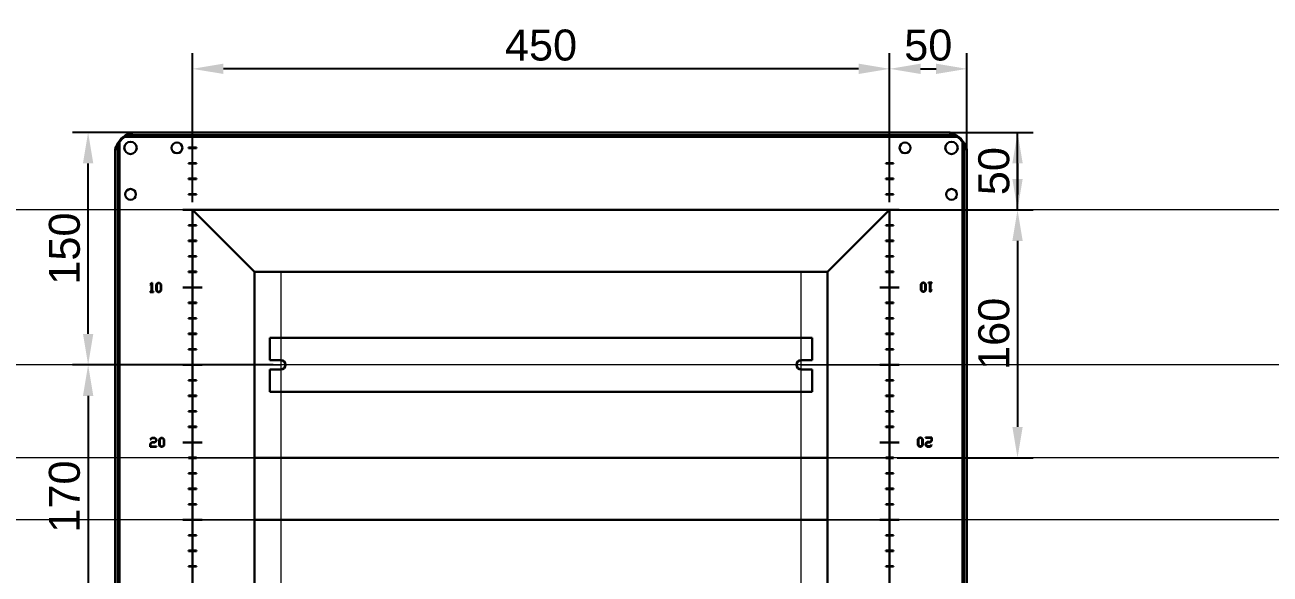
# Model space of a CAD drawing. Header units: millimetres. Extents: x 0 to 53000, y -591 to 24400.
# Drawn here: x 10564 to 11368, y 2887 to 3241 of the extents above; entities that cross this region are included whole.
import ezdxf

# ---------------------------------------------------------------- set-up
doc = ezdxf.new("R2010")
doc.units = ezdxf.units.MM
doc.layers.add('КК перф 40х60', color=6, linetype='Continuous', lineweight=30)
doc.layers.add('Основная', color=7, linetype='Continuous', lineweight=30)
doc.layers.add('Привязки', color=2, linetype='Continuous', lineweight=0, plot=False, transparency=0.8)
doc.layers.add('размеры', color=3, linetype='Continuous')
doc.styles.get("Standard").update_dxf_attribs({"font": 'arial.ttf'})
doc.dimstyles.new('ISO2', dxfattribs={"dimtxt": 20, "dimasz": 20, "dimexe": 10, "dimexo": 5, "dimgap": 5, "dimtad": 1, "dimdec": 4, "dimdsep": 46, "dimlunit": 6, "dimtxsty": 'Standard', "dimcen": 20, "dimadec": 0, "dimazin": 0, "dimtfac": 1, "dimtdec": 4, "dimtmove": 0, "dimatfit": 3, "dimfxl": 1, "dimtolj": 1, "dimtzin": 0, "dimarcsym": 0})

# ---------------------------------------------------------------- blocks, each defined once
blk = doc.blocks.new('*D383')
at = {"layer": 'Defpoints', "color": 0, "transparency": 16777216}
for p in [(11122.55, 3171.85), (11205.18, 3171.85), (11122.55, 3121.85)]:
    blk.add_point(p, dxfattribs=at)
at = {"layer": 'размеры', "color": 0, "lineweight": -2, "transparency": 16777216}
for p, q in [((11127.55, 3171.85), (11215.18, 3171.85)), ((11205.18, 3121.85), (11205.18, 3171.85)), ((11205.18, 3141.85), (11205.18, 3161.85)), ((11205.18, 3151.85), (11205.18, 3131.85)), ((11127.55, 3121.85), (11215.18, 3121.85))]:
    blk.add_line(p, q, dxfattribs=at)
at = {"layer": 'размеры', "color": 0, "transparency": 16777216}
for points in [[(11201.85, 3151.85), (11208.52, 3151.85), (11205.18, 3171.85)], [(11201.85, 3141.85), (11208.52, 3141.85), (11205.18, 3121.85)]]:
    blk.add_solid(points, dxfattribs=at)
at = {"layer": 'размеры', "color": 0, "transparency": 16777216, "insert": (11189.97, 3146.85), "char_height": 20, "attachment_point": 5, "rotation": 90}
blk.add_mtext('\\A1;50', dxfattribs=at)
blk = doc.blocks.new('*D384')
at = {"layer": 'Defpoints', "color": 0, "transparency": 16777216}
for p in [(10672.55, 3212.85), (10672.55, 3121.85), (11122.55, 3121.85)]:
    blk.add_point(p, dxfattribs=at)
at = {"layer": 'размеры', "color": 0, "lineweight": -2, "transparency": 16777216}
for p, q in [((10672.55, 3126.85), (10672.55, 3222.85)), ((11122.55, 3126.85), (11122.55, 3222.85)), ((11102.55, 3212.85), (10692.55, 3212.85))]:
    blk.add_line(p, q, dxfattribs=at)
at = {"layer": 'размеры', "color": 0, "transparency": 16777216}
for points in [[(10692.55, 3216.18), (10692.55, 3209.52), (10672.55, 3212.85)], [(11102.55, 3216.18), (11102.55, 3209.52), (11122.55, 3212.85)]]:
    blk.add_solid(points, dxfattribs=at)
at = {"layer": 'размеры', "color": 0, "transparency": 16777216, "insert": (10897.55, 3228.06), "char_height": 20, "attachment_point": 5, "rotation": 0}
blk.add_mtext('\\A1;450', dxfattribs=at)
blk = doc.blocks.new('*D385')
at = {"layer": 'Defpoints', "color": 0, "transparency": 16777216}
for p in [(11172.55, 3212.85), (11122.55, 3121.85), (11172.55, 3121.85)]:
    blk.add_point(p, dxfattribs=at)
at = {"layer": 'размеры', "color": 0, "lineweight": -2, "transparency": 16777216}
for p, q in [((11122.55, 3126.85), (11122.55, 3222.85)), ((11172.55, 3126.85), (11172.55, 3222.85)), ((11142.55, 3212.85), (11152.55, 3212.85))]:
    blk.add_line(p, q, dxfattribs=at)
at = {"layer": 'размеры', "color": 0, "transparency": 16777216}
for points in [[(11142.55, 3216.18), (11142.55, 3209.52), (11122.55, 3212.85)], [(11152.55, 3216.18), (11152.55, 3209.52), (11172.55, 3212.85)]]:
    blk.add_solid(points, dxfattribs=at)
at = {"layer": 'размеры', "color": 0, "transparency": 16777216, "insert": (11147.55, 3228.06), "char_height": 20, "attachment_point": 5}
blk.add_mtext('\\A1;50', dxfattribs=at)
blk = doc.blocks.new('*D386')
at = {"layer": 'Defpoints', "color": 0, "transparency": 16777216}
for p in [(10605.18, 3171.85), (10729.55, 3171.85), (10729.55, 3021.85)]:
    blk.add_point(p, dxfattribs=at)
at = {"layer": 'размеры', "color": 0, "lineweight": -2, "transparency": 16777216}
for p, q in [((10724.55, 3171.85), (10595.18, 3171.85)), ((10605.18, 3041.85), (10605.18, 3151.85)), ((10724.55, 3021.85), (10595.18, 3021.85))]:
    blk.add_line(p, q, dxfattribs=at)
at = {"layer": 'размеры', "color": 0, "transparency": 16777216}
for points in [[(10601.85, 3151.85), (10608.52, 3151.85), (10605.18, 3171.85)], [(10601.85, 3041.85), (10608.52, 3041.85), (10605.18, 3021.85)]]:
    blk.add_solid(points, dxfattribs=at)
at = {"layer": 'размеры', "color": 0, "transparency": 16777216, "insert": (10589.97, 3096.85), "char_height": 20, "attachment_point": 5, "rotation": 90}
blk.add_mtext('\\A1;150', dxfattribs=at)
blk = doc.blocks.new('*D387')
at = {"layer": 'Defpoints', "color": 0, "transparency": 16777216}
for p in [(10729.55, 3021.85), (10605.18, 2851.85), (10729.55, 2851.85)]:
    blk.add_point(p, dxfattribs=at)
at = {"layer": 'размеры', "color": 0, "lineweight": -2, "transparency": 16777216}
for p, q in [((10724.55, 3021.85), (10595.18, 3021.85)), ((10605.18, 3001.85), (10605.18, 2871.85)), ((10724.55, 2851.85), (10595.18, 2851.85))]:
    blk.add_line(p, q, dxfattribs=at)
at = {"layer": 'размеры', "color": 0, "transparency": 16777216}
for points in [[(10601.85, 3001.85), (10608.52, 3001.85), (10605.18, 3021.85)], [(10601.85, 2871.85), (10608.52, 2871.85), (10605.18, 2851.85)]]:
    blk.add_solid(points, dxfattribs=at)
at = {"layer": 'размеры', "color": 0, "transparency": 16777216, "insert": (10589.97, 2936.85), "char_height": 20, "attachment_point": 5, "rotation": 90}
blk.add_mtext('\\A1;170', dxfattribs=at)
blk = doc.blocks.new('*D389')
at = {"layer": 'Defpoints', "color": 0, "transparency": 16777216}
for p in [(11122.55, 3121.85), (11122.55, 2961.85), (11205.18, 2961.85)]:
    blk.add_point(p, dxfattribs=at)
at = {"layer": 'размеры', "color": 0, "lineweight": -2, "transparency": 16777216}
for p, q in [((11127.55, 3121.85), (11215.18, 3121.85)), ((11205.18, 3101.85), (11205.18, 2981.85)), ((11127.55, 2961.85), (11215.18, 2961.85))]:
    blk.add_line(p, q, dxfattribs=at)
at = {"layer": 'размеры', "color": 0, "transparency": 16777216}
for points in [[(11201.85, 3101.85), (11208.52, 3101.85), (11205.18, 3121.85)], [(11201.85, 2981.85), (11208.52, 2981.85), (11205.18, 2961.85)]]:
    blk.add_solid(points, dxfattribs=at)
at = {"layer": 'размеры', "color": 0, "transparency": 16777216, "insert": (11189.97, 3041.85), "char_height": 20, "attachment_point": 5, "rotation": 90}
blk.add_mtext('\\A1;160', dxfattribs=at)

msp = doc.modelspace()

# ---------------------------------------------------------------- linework, layer by layer
at = {"layer": 'КК перф 40х60'}
for p, q in [((10672.55357, 3121.84891), (11122.55358, 3121.84891)), ((10712.55358, 3081.84891), (10672.55357, 3121.84891)), ((10672.55358, 2471.8489), (10672.55358, 3121.84891)), ((11082.55358, 3081.84891), (11122.55358, 3121.84891)), ((11122.55358, 3121.84891), (11122.55358, 2471.8489)), ((11082.55358, 3081.84891), (10712.55358, 3081.84891)), ((10712.55358, 3081.84891), (10712.55358, 2511.8489)), ((10712.55358, 3081.84891), (10712.55358, 2891.84891)), ((11082.55358, 2511.84891), (11082.55358, 3081.84891)), ((10712.52058, 2961.8489), (11082.52059, 2961.8489)), ((10712.52058, 2921.8489), (11082.52059, 2921.8489))]:
    msp.add_line(p, q, dxfattribs=at)
at = {"layer": 'Основная', "linetype": 'Continuous'}
for p, q in [((10628.23223, 3169.04892), (11166.87493, 3169.04892)), ((10628.23223, 3169.04892), (11166.87493, 3169.04892)), ((11162.69062, 3169.94892), (10632.41653, 3169.94892)), ((11162.69062, 3169.94892), (10632.41653, 3169.94892)), ((11160.76724, 3171.8489), (10634.33991, 3171.8489)), ((11160.76724, 3171.8489), (10634.33991, 3171.8489)), ((11160.45357, 3171.8489), (10634.65358, 3171.8489)), ((11160.45357, 3171.8489), (10634.65358, 3171.8489)), ((10622.55357, 3160.06256), (10622.55357, 2433.63525)), ((10622.55357, 3160.06256), (10622.55357, 2433.63525)), ((10622.55357, 3159.74889), (10622.55357, 2433.94892)), ((10622.55357, 3159.74889), (10622.55357, 2433.94892)), ((10624.45359, 3161.98598), (10624.45359, 2431.71183)), ((10624.45359, 3161.98598), (10624.45359, 2431.71183)), ((10625.35359, 2427.52753), (10625.35359, 3166.17028)), ((10625.35359, 2427.52753), (10625.35359, 3166.17028)), ((10675.05358, 3161.99891), (10670.05357, 3161.99891)), ((10670.05357, 3161.99891), (10670.05357, 3161.69892)), ((10670.05357, 3161.69892), (10675.05358, 3161.69892)), ((10675.05358, 3161.69892), (10675.05358, 3161.99891)), ((11169.75357, 3166.17028), (11169.75357, 2427.52753)), ((11169.75357, 3166.17028), (11169.75357, 2427.52753)), ((11170.65357, 2431.71183), (11170.65357, 3161.98598)), ((11170.65357, 2431.71183), (11170.65357, 3161.98598)), ((11172.55358, 2433.63525), (11172.55358, 3160.06256)), ((11172.55358, 2433.63525), (11172.55358, 3160.06256)), ((11172.55358, 2433.94892), (11172.55358, 3159.74889)), ((11172.55358, 2433.94892), (11172.55358, 3159.74889)), ((10675.05358, 3151.99892), (10670.05357, 3151.99892)), ((10670.05357, 3151.99892), (10670.05357, 3151.6989)), ((10670.05357, 3151.6989), (10675.05358, 3151.6989)), ((10675.05358, 3151.6989), (10675.05358, 3151.99892)), ((11120.05357, 3151.99892), (11120.05357, 3151.6989)), ((11125.05358, 3151.99892), (11120.05357, 3151.99892)), ((11120.05357, 3151.6989), (11125.05358, 3151.6989)), ((11125.05358, 3151.6989), (11125.05358, 3151.99892)), ((10675.05358, 3141.9989), (10670.05357, 3141.9989)), ((10670.05357, 3141.9989), (10670.05357, 3141.69891)), ((10670.05357, 3141.69891), (10675.05358, 3141.69891)), ((10675.05358, 3141.69891), (10675.05358, 3141.9989)), ((11120.05357, 3141.9989), (11120.05357, 3141.69891)), ((11125.05358, 3141.9989), (11120.05357, 3141.9989)), ((11120.05357, 3141.69891), (11125.05358, 3141.69891)), ((11125.05358, 3141.69891), (11125.05358, 3141.9989)), ((10675.05358, 3131.99891), (10670.05357, 3131.99891)), ((10670.05357, 3131.99891), (10670.05357, 3131.69892)), ((10670.05357, 3131.69892), (10675.05358, 3131.69892)), ((10675.05358, 3131.69892), (10675.05358, 3131.99891)), ((11125.05358, 3131.99891), (11120.05357, 3131.99891)), ((11120.05357, 3131.99891), (11120.05357, 3131.69892)), ((11120.05357, 3131.69892), (11125.05358, 3131.69892)), ((11125.05358, 3131.69892), (11125.05358, 3131.99891)), ((10675.05358, 3111.9989), (10670.05357, 3111.9989)), ((10670.05357, 3111.9989), (10670.05357, 3111.69891)), ((10670.05357, 3111.69891), (10675.05358, 3111.69891)), ((10675.05358, 3111.69891), (10675.05358, 3111.9989)), ((11120.05357, 3111.9989), (11120.05357, 3111.69891)), ((11125.05358, 3111.9989), (11120.05357, 3111.9989)), ((11120.05357, 3111.69891), (11125.05358, 3111.69891)), ((11125.05358, 3111.69891), (11125.05358, 3111.9989)), ((10670.05357, 3101.99891), (10670.05357, 3101.69892)), ((10675.05358, 3101.99891), (10670.05357, 3101.99891)), ((10670.05357, 3101.69892), (10675.05358, 3101.69892)), ((10675.05358, 3101.69892), (10675.05358, 3101.99891)), ((11125.05358, 3101.99891), (11120.05357, 3101.99891)), ((11120.05357, 3101.99891), (11120.05357, 3101.69892)), ((11120.05357, 3101.69892), (11125.05358, 3101.69892)), ((11125.05358, 3101.69892), (11125.05358, 3101.99891)), ((10670.05357, 3091.99892), (10670.05357, 3091.6989)), ((10675.05358, 3091.99892), (10670.05357, 3091.99892)), ((10670.05357, 3091.6989), (10675.05358, 3091.6989)), ((10675.05358, 3091.6989), (10675.05358, 3091.99892)), ((11125.05358, 3091.99892), (11120.05357, 3091.99892)), ((11120.05357, 3091.99892), (11120.05357, 3091.6989)), ((11120.05357, 3091.6989), (11125.05358, 3091.6989)), ((11125.05358, 3091.6989), (11125.05358, 3091.99892)), ((10675.05358, 3081.9989), (10670.05357, 3081.9989)), ((10670.05357, 3081.9989), (10670.05357, 3081.69891)), ((10670.05357, 3081.69891), (10675.05358, 3081.69891)), ((10675.05358, 3081.69891), (10675.05358, 3081.9989)), ((11120.05357, 3081.9989), (11120.05357, 3081.69891)), ((11125.05358, 3081.9989), (11120.05357, 3081.9989)), ((11120.05357, 3081.69891), (11125.05358, 3081.69891)), ((11125.05358, 3081.69891), (11125.05358, 3081.9989)), ((10646.22922, 3074.76391), (10645.21025, 3073.73206)), ((10645.21025, 3073.73206), (10645.40563, 3073.56475)), ((10645.40563, 3073.56475), (10646.14852, 3074.40357)), ((10646.14852, 3074.40357), (10646.14852, 3069.12149)), ((10646.49714, 3074.76391), (10646.22922, 3074.76391)), ((10646.49714, 3069.12149), (10646.49714, 3074.76391)), ((10650.20102, 3074.76391), (10649.16333, 3073.73906)), ((10649.16333, 3073.73906), (10649.16333, 3069.86789)), ((10649.51546, 3073.65368), (10650.3613, 3074.50302)), ((10649.51546, 3069.90884), (10649.51546, 3073.65368)), ((10651.31126, 3074.76391), (10650.20102, 3074.76391)), ((10650.3613, 3074.50302), (10651.15099, 3074.50302)), ((10651.15099, 3074.50302), (10652.01905, 3073.63028)), ((10652.37236, 3073.71451), (10651.31126, 3074.76391)), ((10652.01905, 3073.63028), (10652.01905, 3069.93223)), ((10652.37236, 3069.89129), (10652.37236, 3073.71451)), ((11143.79473, 3074.90174), (11142.7348, 3073.85938)), ((11142.7348, 3073.85938), (11142.7348, 3070.03615)), ((11143.0881, 3073.81843), (11143.95501, 3074.68648)), ((11143.0881, 3070.12038), (11143.0881, 3073.81843)), ((11144.90847, 3074.90174), (11143.79473, 3074.90174)), ((11143.95501, 3074.68648), (11144.74702, 3074.68648)), ((11144.74702, 3074.68648), (11145.59169, 3073.84182)), ((11145.94382, 3073.88277), (11144.90847, 3074.90174)), ((11145.59169, 3073.84182), (11145.59169, 3070.09698)), ((11145.94382, 3070.0116), (11145.94382, 3073.88277)), ((11147.71856, 3074.90174), (11147.71856, 3074.62917)), ((11149.85011, 3074.90174), (11147.71856, 3074.90174)), ((11147.71856, 3074.62917), (11148.61001, 3074.62917)), ((11148.61001, 3074.62917), (11148.61001, 3068.98676)), ((11148.95864, 3074.62917), (11149.85011, 3074.62917)), ((11148.95864, 3069.3471), (11148.95864, 3074.62917)), ((11149.85011, 3074.62917), (11149.85011, 3074.90174)), ((10645.25704, 3069.12149), (10645.25704, 3068.84892)), ((10646.14852, 3069.12149), (10645.25704, 3069.12149)), ((10645.25704, 3068.84892), (10647.38859, 3068.84892)), ((10647.38859, 3069.12149), (10646.49714, 3069.12149)), ((10647.38859, 3068.84892), (10647.38859, 3069.12149)), ((10649.16333, 3069.86789), (10650.19868, 3068.84892)), ((10650.36014, 3069.06415), (10649.51546, 3069.90884)), ((10650.19868, 3068.84892), (10651.31243, 3068.84892)), ((10651.15215, 3069.06415), (10650.36014, 3069.06415)), ((10652.01905, 3069.93223), (10651.15215, 3069.06415)), ((10651.31243, 3068.84892), (10652.37236, 3069.89129)), ((11142.7348, 3070.03615), (11143.79589, 3068.98676)), ((11143.95617, 3069.24764), (11143.0881, 3070.12038)), ((11143.79589, 3068.98676), (11144.90613, 3068.98676)), ((11144.74586, 3069.24764), (11143.95617, 3069.24764)), ((11145.59169, 3070.09698), (11144.74586, 3069.24764)), ((11144.90613, 3068.98676), (11145.94382, 3070.0116)), ((11148.61001, 3068.98676), (11148.87793, 3068.98676)), ((11148.87793, 3068.98676), (11149.8969, 3070.0186)), ((11149.70152, 3070.18591), (11148.95864, 3069.3471)), ((11149.8969, 3070.0186), (11149.70152, 3070.18591)), ((10675.05358, 3061.99892), (10670.05357, 3061.99892)), ((10670.05357, 3061.99892), (10670.05357, 3061.6989)), ((10670.05357, 3061.6989), (10675.05358, 3061.6989)), ((10675.05358, 3061.6989), (10675.05358, 3061.99892)), ((11120.05357, 3061.99892), (11120.05357, 3061.6989)), ((11125.05358, 3061.99892), (11120.05357, 3061.99892)), ((11120.05357, 3061.6989), (11125.05358, 3061.6989)), ((11125.05358, 3061.6989), (11125.05358, 3061.99892)), ((10670.05357, 3051.99889), (10670.05357, 3051.6989)), ((10675.05358, 3051.99889), (10670.05357, 3051.99889)), ((10670.05357, 3051.6989), (10675.05358, 3051.6989)), ((10675.05358, 3051.6989), (10675.05358, 3051.99889)), ((11125.05358, 3051.99889), (11120.05357, 3051.99889)), ((11120.05357, 3051.99889), (11120.05357, 3051.6989)), ((11120.05357, 3051.6989), (11125.05358, 3051.6989)), ((11125.05358, 3051.6989), (11125.05358, 3051.99889)), ((10675.05358, 3041.9989), (10670.05357, 3041.9989)), ((10670.05357, 3041.9989), (10670.05357, 3041.6989)), ((10670.05357, 3041.6989), (10675.05358, 3041.6989)), ((10675.05358, 3041.6989), (10675.05358, 3041.9989)), ((11125.05358, 3041.9989), (11120.05357, 3041.9989)), ((11120.05357, 3041.9989), (11120.05357, 3041.6989)), ((11120.05357, 3041.6989), (11125.05358, 3041.6989)), ((11125.05358, 3041.6989), (11125.05358, 3041.9989)), ((10675.05358, 3031.9989), (10670.05357, 3031.9989)), ((10670.05357, 3031.9989), (10670.05357, 3031.69891)), ((10670.05357, 3031.69891), (10675.05358, 3031.69891)), ((10675.05358, 3031.69891), (10675.05358, 3031.9989)), ((11120.05357, 3031.9989), (11120.05357, 3031.69891)), ((11125.05358, 3031.9989), (11120.05357, 3031.9989)), ((11120.05357, 3031.69891), (11125.05358, 3031.69891)), ((11125.05358, 3031.69891), (11125.05358, 3031.9989)), ((10670.05357, 3011.9989), (10670.05357, 3011.6989)), ((10675.05358, 3011.9989), (10670.05357, 3011.9989)), ((10670.05357, 3011.6989), (10675.05358, 3011.6989)), ((10675.05358, 3011.6989), (10675.05358, 3011.9989)), ((11125.05358, 3011.9989), (11120.05357, 3011.9989)), ((11120.05357, 3011.9989), (11120.05357, 3011.6989)), ((11120.05357, 3011.6989), (11125.05358, 3011.6989)), ((11125.05358, 3011.6989), (11125.05358, 3011.9989)), ((10670.05357, 3001.9989), (10670.05357, 3001.69891)), ((10675.05358, 3001.9989), (10670.05357, 3001.9989)), ((10670.05357, 3001.69891), (10675.05358, 3001.69891)), ((10675.05358, 3001.69891), (10675.05358, 3001.9989)), ((11120.05357, 3001.9989), (11120.05357, 3001.69891)), ((11125.05358, 3001.9989), (11120.05357, 3001.9989)), ((11120.05357, 3001.69891), (11125.05358, 3001.69891)), ((11125.05358, 3001.69891), (11125.05358, 3001.9989)), ((10670.05357, 2991.99891), (10670.05357, 2991.6989)), ((10675.05358, 2991.99891), (10670.05357, 2991.99891)), ((10670.05357, 2991.6989), (10675.05358, 2991.6989)), ((10675.05358, 2991.6989), (10675.05358, 2991.99891)), ((11120.05357, 2991.99891), (11120.05357, 2991.6989)), ((11125.05358, 2991.99891), (11120.05357, 2991.99891)), ((11120.05357, 2991.6989), (11125.05358, 2991.6989)), ((11125.05358, 2991.6989), (11125.05358, 2991.99891)), ((10646.23158, 2974.7927), (10645.21025, 2973.76085)), ((10645.40444, 2973.59356), (10646.39302, 2974.52011)), ((10648.29527, 2974.7927), (10646.23158, 2974.7927)), ((10646.39302, 2974.52011), (10648.13381, 2974.52011)), ((10648.13381, 2974.52011), (10649.00422, 2973.66024)), ((10649.35636, 2973.7433), (10648.29527, 2974.7927)), ((10652.14774, 2974.7927), (10651.11004, 2973.76787)), ((10651.46218, 2973.68247), (10652.30802, 2974.53181)), ((10653.25797, 2974.7927), (10652.14774, 2974.7927)), ((10652.30802, 2974.53181), (10653.09769, 2974.53181)), ((10653.09769, 2974.53181), (10653.96576, 2973.65906)), ((10654.31906, 2973.7433), (10653.25797, 2974.7927)), ((10675.05358, 2981.9989), (10670.05357, 2981.9989)), ((10670.05357, 2981.9989), (10670.05357, 2981.69891)), ((10670.05357, 2981.69891), (10675.05358, 2981.69891)), ((10675.05358, 2981.69891), (10675.05358, 2981.9989)), ((11120.05357, 2981.9989), (11120.05357, 2981.69891)), ((11125.05358, 2981.9989), (11120.05357, 2981.9989)), ((11120.05357, 2981.69891), (11125.05358, 2981.69891)), ((11125.05358, 2981.69891), (11125.05358, 2981.9989)), ((11141.84801, 2974.93055), (11140.78809, 2973.88817)), ((11141.1414, 2973.84722), (11142.00829, 2974.71529)), ((11142.96175, 2974.93055), (11141.84801, 2974.93055)), ((11142.00829, 2974.71529), (11142.80032, 2974.71529)), ((11142.80032, 2974.71529), (11143.64497, 2973.87062)), ((11143.99712, 2973.91157), (11142.96175, 2974.93055)), ((11145.81631, 2974.93055), (11145.81631, 2974.65796)), ((11149.9121, 2974.93055), (11145.81631, 2974.93055)), ((11145.81631, 2974.65796), (11149.55999, 2974.65796)), ((11149.55999, 2974.65796), (11149.55999, 2972.9464)), ((11149.9121, 2972.861), (11149.9121, 2974.93055)), ((10646.23274, 2971.97091), (10645.19505, 2970.94725)), ((10645.19505, 2970.94725), (10645.19505, 2968.8777)), ((10645.19505, 2968.8777), (10649.29084, 2968.8777)), ((10645.21025, 2973.76085), (10645.40444, 2973.59356)), ((10645.54717, 2970.86185), (10646.39066, 2971.69481)), ((10645.54717, 2969.15029), (10645.54717, 2970.86185)), ((10649.29084, 2969.15029), (10645.54717, 2969.15029)), ((10648.13381, 2971.97091), (10646.23274, 2971.97091)), ((10646.39066, 2971.69481), (10648.29643, 2971.69481)), ((10649.00422, 2972.83078), (10648.13381, 2971.97091)), ((10648.29643, 2971.69481), (10649.35636, 2972.74305)), ((10649.00422, 2973.66024), (10649.00422, 2972.83078)), ((10649.29084, 2968.8777), (10649.29084, 2969.15029)), ((10649.35636, 2972.74305), (10649.35636, 2973.7433)), ((10651.11004, 2973.76787), (10651.11004, 2969.89669)), ((10651.11004, 2969.89669), (10652.1454, 2968.8777)), ((10651.46218, 2969.93763), (10651.46218, 2973.68247)), ((10652.30684, 2969.09296), (10651.46218, 2969.93763)), ((10652.1454, 2968.8777), (10653.25914, 2968.8777)), ((10653.09887, 2969.09296), (10652.30684, 2969.09296)), ((10653.96576, 2969.96103), (10653.09887, 2969.09296)), ((10653.25914, 2968.8777), (10654.31906, 2969.92008)), ((10653.96576, 2973.65906), (10653.96576, 2969.96103)), ((10654.31906, 2969.92008), (10654.31906, 2973.7433)), ((11140.78809, 2973.88817), (11140.78809, 2970.06495)), ((11140.78809, 2970.06495), (11141.84919, 2969.01555)), ((11141.1414, 2970.14919), (11141.1414, 2973.84722)), ((11142.00947, 2969.27644), (11141.1414, 2970.14919)), ((11141.84919, 2969.01555), (11142.95942, 2969.01555)), ((11142.79914, 2969.27644), (11142.00947, 2969.27644)), ((11143.64497, 2970.12578), (11142.79914, 2969.27644)), ((11142.95942, 2969.01555), (11143.99712, 2970.04038)), ((11143.64497, 2973.87062), (11143.64497, 2970.12578)), ((11143.99712, 2970.04038), (11143.99712, 2973.91157)), ((11146.81072, 2972.11344), (11145.75079, 2971.0652)), ((11145.75079, 2971.0652), (11145.75079, 2970.06495)), ((11145.75079, 2970.06495), (11146.81189, 2969.01555)), ((11146.10293, 2970.97747), (11146.97334, 2971.83734)), ((11146.10293, 2970.14801), (11146.10293, 2970.97747)), ((11146.97334, 2969.28814), (11146.10293, 2970.14801)), ((11148.71649, 2972.11344), (11146.81072, 2972.11344)), ((11146.81189, 2969.01555), (11148.87558, 2969.01555)), ((11146.97334, 2971.83734), (11148.87442, 2971.83734)), ((11148.71414, 2969.28814), (11146.97334, 2969.28814)), ((11149.70271, 2970.21469), (11148.71414, 2969.28814)), ((11149.55999, 2972.9464), (11148.71649, 2972.11344)), ((11148.87442, 2971.83734), (11149.9121, 2972.861)), ((11148.87558, 2969.01555), (11149.8969, 2970.0474)), ((11149.8969, 2970.0474), (11149.70271, 2970.21469)), ((10675.05358, 2961.99891), (10670.05357, 2961.99891)), ((10670.05357, 2961.99891), (10670.05357, 2961.6989)), ((10670.05357, 2961.6989), (10675.05358, 2961.6989)), ((10675.05358, 2961.6989), (10675.05358, 2961.99891)), ((11120.05357, 2961.99891), (11120.05357, 2961.6989)), ((11125.05358, 2961.99891), (11120.05357, 2961.99891)), ((11120.05357, 2961.6989), (11125.05358, 2961.6989)), ((11125.05358, 2961.6989), (11125.05358, 2961.99891)), ((10670.05357, 2951.9989), (10670.05357, 2951.69891)), ((10675.05358, 2951.9989), (10670.05357, 2951.9989)), ((10670.05357, 2951.69891), (10675.05358, 2951.69891)), ((10675.05358, 2951.69891), (10675.05358, 2951.9989)), ((11125.05358, 2951.9989), (11120.05357, 2951.9989)), ((11120.05357, 2951.9989), (11120.05357, 2951.69891)), ((11120.05357, 2951.69891), (11125.05358, 2951.69891)), ((11125.05358, 2951.69891), (11125.05358, 2951.9989)), ((10670.05357, 2941.99891), (10670.05357, 2941.69891)), ((10675.05358, 2941.99891), (10670.05357, 2941.99891)), ((10670.05357, 2941.69891), (10675.05358, 2941.69891)), ((10675.05358, 2941.69891), (10675.05358, 2941.99891)), ((11120.05357, 2941.99891), (11120.05357, 2941.69891)), ((11125.05358, 2941.99891), (11120.05357, 2941.99891)), ((11120.05357, 2941.69891), (11125.05358, 2941.69891)), ((11125.05358, 2941.69891), (11125.05358, 2941.99891)), ((10675.05358, 2931.99891), (10670.05357, 2931.99891)), ((10670.05357, 2931.99891), (10670.05357, 2931.6989)), ((10670.05357, 2931.6989), (10675.05358, 2931.6989)), ((10675.05358, 2931.6989), (10675.05358, 2931.99891)), ((11120.05357, 2931.99891), (11120.05357, 2931.6989)), ((11125.05358, 2931.99891), (11120.05357, 2931.99891)), ((11120.05357, 2931.6989), (11125.05358, 2931.6989)), ((11125.05358, 2931.6989), (11125.05358, 2931.99891)), ((10670.05357, 2911.9989), (10670.05357, 2911.6989)), ((10675.05358, 2911.9989), (10670.05357, 2911.9989)), ((10670.05357, 2911.6989), (10675.05358, 2911.6989)), ((10675.05358, 2911.6989), (10675.05358, 2911.9989)), ((11125.05358, 2911.9989), (11120.05357, 2911.9989)), ((11120.05357, 2911.9989), (11120.05357, 2911.6989)), ((11120.05357, 2911.6989), (11125.05358, 2911.6989)), ((11125.05358, 2911.6989), (11125.05358, 2911.9989)), ((10670.05357, 2901.9989), (10670.05357, 2901.69891)), ((10675.05358, 2901.9989), (10670.05357, 2901.9989)), ((10675.05358, 2901.69891), (10675.05358, 2901.9989)), ((11120.05357, 2901.9989), (11120.05357, 2901.69891)), ((11125.05358, 2901.9989), (11120.05357, 2901.9989)), ((11125.05358, 2901.69891), (11125.05358, 2901.9989)), ((10670.05357, 2901.69891), (10675.05358, 2901.69891)), ((11120.05357, 2901.69891), (11125.05358, 2901.69891)), ((10670.05357, 2891.99891), (10670.05357, 2891.69891)), ((10675.05358, 2891.99891), (10670.05357, 2891.99891)), ((10670.05357, 2891.69891), (10675.05358, 2891.69891)), ((10675.05358, 2891.69891), (10675.05358, 2891.99891)), ((11120.05357, 2891.99891), (11120.05357, 2891.69891)), ((11125.05358, 2891.99891), (11120.05357, 2891.99891)), ((11120.05357, 2891.69891), (11125.05358, 2891.69891)), ((11125.05358, 2891.69891), (11125.05358, 2891.99891))]:
    msp.add_line(p, q, dxfattribs=at)
at = {"layer": 'Основная'}
for p, q in [((10678.80358, 3121.84891), (10666.30357, 3121.84891)), ((10672.55357, 2796.8489), (10672.55357, 3121.84891)), ((11128.80358, 3121.84891), (11116.30358, 3121.84891)), ((10678.80358, 3071.8489), (10666.30357, 3071.8489)), ((11128.80358, 3071.8489), (11116.30358, 3071.8489)), ((10722.55357, 3039.34891), (10722.55357, 3024.84891)), ((11072.55357, 3039.3489), (10722.55357, 3039.34889)), ((11072.55357, 3039.3489), (11072.55357, 3024.8489)), ((10729.55357, 3024.84891), (10722.55357, 3024.84891)), ((11072.55357, 3024.8489), (11065.55357, 3024.8489)), ((10666.30357, 3021.84891), (10678.80358, 3021.84891)), ((10722.55357, 3018.84891), (10729.55357, 3018.84891)), ((10722.55357, 3004.34891), (10722.55357, 3018.84891)), ((10732.55357, 3021.84891), (10732.55357, 3021.84891)), ((11065.55357, 3018.8489), (11072.55357, 3018.8489)), ((11072.55357, 3018.8489), (11072.55357, 3004.3489)), ((11116.30358, 3021.84891), (11128.80358, 3021.84891)), ((10722.55357, 3004.34889), (11072.55357, 3004.34889)), ((10666.30357, 2971.8489), (10678.80358, 2971.8489)), ((11116.30358, 2971.8489), (11128.80358, 2971.8489)), ((10666.30357, 2921.8489), (10678.80358, 2921.8489)), ((11116.30358, 2921.8489), (11128.80358, 2921.8489))]:
    msp.add_line(p, q, dxfattribs=at)
at = {"layer": 'Основная', "linetype": 'Continuous'}
for centre, radius in [((10632.55358, 3161.8489), 4), ((10632.55358, 3161.8489), 4), ((10632.55358, 3161.8489), 4), ((10632.55358, 3161.8489), 4), ((10662.55358, 3161.8489), 3.5), ((10662.55358, 3161.8489), 3.5), ((11132.55358, 3161.8489), 3.5), ((11132.55358, 3161.8489), 3.5), ((11162.55358, 3161.8489), 4), ((11162.55358, 3161.8489), 4), ((11162.55358, 3161.8489), 4), ((11162.55358, 3161.8489), 4), ((10632.55358, 3131.8489), 3.5), ((10632.55358, 3131.8489), 3.5), ((11162.55358, 3131.8489), 3.5), ((11162.55358, 3131.8489), 3.5)]:
    msp.add_circle(centre, radius, dxfattribs=at)
for centre, radius, start, end in [((10632.55358, 3161.8489), 8, 94.96800905, 175.03199095), ((10632.55358, 3161.8489), 8, 94.96800905, 175.03199095), ((10632.26358, 3162.1389), 8, 120.25972336, 149.74027664), ((10632.26358, 3162.1389), 8, 120.25972336, 149.74027664), ((10631.68758, 3171.81134), 2, 274.96800905, 291.37482783), ((10631.68758, 3171.81134), 2, 274.96800905, 291.37482783), ((11163.41957, 3171.81134), 2, 248.62517217, 265.03199095), ((11163.41957, 3171.81134), 2, 248.62517217, 265.03199095), ((11162.55358, 3161.8489), 8, 4.96800905, 85.03199095), ((11162.55358, 3161.8489), 8, 4.96800905, 85.03199095), ((11162.84358, 3162.1389), 8, 30.25972336, 59.74027664), ((11162.84358, 3162.1389), 8, 30.25972336, 59.74027664), ((10622.59115, 3162.7149), 2, 338.62517217, 355.03199095), ((10622.59115, 3162.7149), 2, 338.62517217, 355.03199095), ((11172.51601, 3162.7149), 2, 184.96800905, 201.37482783), ((11172.51601, 3162.7149), 2, 184.96800905, 201.37482783)]:
    msp.add_arc(centre, radius, start, end, dxfattribs=at)
at = {"layer": 'Основная'}
for centre, start, end in [((10729.55357, 3021.84891), 0, 90), ((11065.55357, 3021.8489), 90, 180), ((10729.55357, 3021.84891), 270, 0), ((11065.55357, 3021.8489), 180, 270)]:
    msp.add_arc(centre, 3, start, end, dxfattribs=at)
at = {"layer": 'Основная', "linetype": 'Continuous'}
for points, knots in [([(10631.00357, 3170.7391), (10630.7239, 3170.63615), (10630.16438, 3170.43021), (10629.21176, 3169.90639), (10628.60632, 3169.37639), (10628.23223, 3169.04892)], [0, 0, 0, 0, 0.2763603285, 0.5528809945, 1, 1, 1, 1]), ([(10631.00357, 3170.7391), (10630.7239, 3170.63615), (10630.16438, 3170.43021), (10629.21176, 3169.90639), (10628.60632, 3169.37639), (10628.23223, 3169.04892)], [0, 0, 0, 0, 0.2763603285, 0.5528809945, 1, 1, 1, 1]), ([(10634.33991, 3171.8489), (10634.01166, 3171.82819), (10633.35568, 3171.78679), (10632.24438, 3171.43877), (10631.45989, 3170.99641), (10631.00357, 3170.7391)], [0, 0, 0, 0, 0.295274865, 0.590082953, 1, 1, 1, 1]), ([(10634.33991, 3171.8489), (10634.01166, 3171.82819), (10633.35568, 3171.78679), (10632.24438, 3171.43877), (10631.45989, 3170.99641), (10631.00357, 3170.7391)], [0, 0, 0, 0, 0.295274865, 0.590082953, 1, 1, 1, 1]), ([(10634.65358, 3171.8489), (10634.60772, 3171.84728), (10634.53893, 3171.84485), (10634.44723, 3171.82966), (10634.37848, 3171.81429), (10634.30972, 3171.79452), (10634.241, 3171.77042), (10634.17225, 3171.7421), (10634.10349, 3171.70961), (10634.03474, 3171.67299), (10633.96598, 3171.6324), (10633.89726, 3171.58784), (10633.8285, 3171.5395), (10633.75976, 3171.48739), (10633.69099, 3171.43179), (10633.62228, 3171.37263), (10633.55352, 3171.31026), (10633.48476, 3171.24466), (10633.41602, 3171.17603), (10633.34725, 3171.10457), (10633.27854, 3171.03038), (10633.20978, 3170.95371), (10633.14102, 3170.8747), (10633.07228, 3170.79351), (10633.00351, 3170.71037), (10632.9348, 3170.62542), (10632.86604, 3170.53894), (10632.79728, 3170.45107), (10632.72854, 3170.36202), (10632.65978, 3170.27202), (10632.59105, 3170.18124), (10632.50997, 3170.07356), (10632.45179, 3169.99595), (10632.41653, 3169.94892)], [0, 0, 0, 0, 0.0614988422, 0.0922314064, 0.1229653291, 0.1536968056, 0.1844262973, 0.2151595788, 0.2458910705, 0.2766247967, 0.3073567022, 0.3380848296, 0.3688173631, 0.3995527939, 0.430283467, 0.4610134336, 0.4917435698, 0.5224748229, 0.5532114534, 0.5839424343, 0.6146728425, 0.6454058801, 0.6761354439, 0.7068685407, 0.7376011386, 0.7683327779, 0.7990635891, 0.8297940866, 0.8605288442, 0.8912621735, 0.9219889814, 0.9527258934, 1, 1, 1, 1]), ([(10634.65358, 3171.8489), (10634.60772, 3171.84728), (10634.53893, 3171.84485), (10634.44723, 3171.82966), (10634.37848, 3171.81429), (10634.30972, 3171.79452), (10634.241, 3171.77042), (10634.17225, 3171.7421), (10634.10349, 3171.70961), (10634.03474, 3171.67299), (10633.96598, 3171.6324), (10633.89726, 3171.58784), (10633.8285, 3171.5395), (10633.75976, 3171.48739), (10633.69099, 3171.43179), (10633.62228, 3171.37263), (10633.55352, 3171.31026), (10633.48476, 3171.24466), (10633.41602, 3171.17603), (10633.34725, 3171.10457), (10633.27854, 3171.03038), (10633.20978, 3170.95371), (10633.14102, 3170.8747), (10633.07228, 3170.79351), (10633.00351, 3170.71037), (10632.9348, 3170.62542), (10632.86604, 3170.53894), (10632.79728, 3170.45107), (10632.72854, 3170.36202), (10632.65978, 3170.27202), (10632.59105, 3170.18124), (10632.50997, 3170.07356), (10632.45179, 3169.99595), (10632.41653, 3169.94892)], [0, 0, 0, 0, 0.0614988422, 0.0922314064, 0.1229653291, 0.1536968056, 0.1844262973, 0.2151595788, 0.2458910705, 0.2766247967, 0.3073567022, 0.3380848296, 0.3688173631, 0.3995527939, 0.430283467, 0.4610134336, 0.4917435698, 0.5224748229, 0.5532114534, 0.5839424343, 0.6146728425, 0.6454058801, 0.6761354439, 0.7068685407, 0.7376011386, 0.7683327779, 0.7990635891, 0.8297940866, 0.8605288442, 0.8912621735, 0.9219889814, 0.9527258934, 1, 1, 1, 1]), ([(11162.69062, 3169.94892), (11162.64475, 3170.01011), (11162.57597, 3170.10188), (11162.48429, 3170.22334), (11162.41555, 3170.31378), (11162.3468, 3170.40337), (11162.27804, 3170.49189), (11162.20928, 3170.57914), (11162.14058, 3170.66497), (11162.07179, 3170.74906), (11162.00307, 3170.83135), (11161.9343, 3170.91155), (11161.86554, 3170.9895), (11161.79683, 3171.06507), (11161.72806, 3171.13798), (11161.65932, 3171.20817), (11161.59056, 3171.2754), (11161.5218, 3171.33952), (11161.45308, 3171.40044), (11161.38433, 3171.45798), (11161.31558, 3171.51197), (11161.24681, 3171.56231), (11161.17811, 3171.60897), (11161.10933, 3171.65167), (11161.04059, 3171.69048), (11160.97183, 3171.72516), (11160.90308, 3171.75577), (11160.83436, 3171.78211), (11160.7656, 3171.8042), (11160.69685, 3171.82199), (11160.62809, 3171.83533), (11160.547, 3171.8463), (11160.48883, 3171.84792), (11160.45357, 3171.8489)], [0, 0, 0, 0, 0.061497312, 0.0922201247, 0.1229569243, 0.1536903006, 0.1844210751, 0.2151543511, 0.2458846009, 0.2766126493, 0.3073502645, 0.3380817817, 0.3688151523, 0.3995443797, 0.4302754144, 0.4610095237, 0.4917417453, 0.5224730184, 0.5532012646, 0.583936492, 0.6146685132, 0.6453997904, 0.6761311233, 0.7068613112, 0.7375959304, 0.7683281876, 0.799061566, 0.8297894087, 0.8605210581, 0.8912540723, 0.9219874824, 0.9527210506, 1, 1, 1, 1]), ([(11162.69062, 3169.94892), (11162.64475, 3170.01011), (11162.57597, 3170.10188), (11162.48429, 3170.22334), (11162.41555, 3170.31378), (11162.3468, 3170.40337), (11162.27804, 3170.49189), (11162.20928, 3170.57914), (11162.14058, 3170.66497), (11162.07179, 3170.74906), (11162.00307, 3170.83135), (11161.9343, 3170.91155), (11161.86554, 3170.9895), (11161.79683, 3171.06507), (11161.72806, 3171.13798), (11161.65932, 3171.20817), (11161.59056, 3171.2754), (11161.5218, 3171.33952), (11161.45308, 3171.40044), (11161.38433, 3171.45798), (11161.31558, 3171.51197), (11161.24681, 3171.56231), (11161.17811, 3171.60897), (11161.10933, 3171.65167), (11161.04059, 3171.69048), (11160.97183, 3171.72516), (11160.90308, 3171.75577), (11160.83436, 3171.78211), (11160.7656, 3171.8042), (11160.69685, 3171.82199), (11160.62809, 3171.83533), (11160.547, 3171.8463), (11160.48883, 3171.84792), (11160.45357, 3171.8489)], [0, 0, 0, 0, 0.061497312, 0.0922201247, 0.1229569243, 0.1536903006, 0.1844210751, 0.2151543511, 0.2458846009, 0.2766126493, 0.3073502645, 0.3380817817, 0.3688151523, 0.3995443797, 0.4302754144, 0.4610095237, 0.4917417453, 0.5224730184, 0.5532012646, 0.583936492, 0.6146685132, 0.6453997904, 0.6761311233, 0.7068613112, 0.7375959304, 0.7683281876, 0.799061566, 0.8297894087, 0.8605210581, 0.8912540723, 0.9219874824, 0.9527210506, 1, 1, 1, 1]), ([(11164.10358, 3170.7391), (11163.77533, 3170.92867), (11163.11935, 3171.30752), (11162.00804, 3171.74275), (11161.22356, 3171.80986), (11160.76724, 3171.8489)], [0, 0, 0, 0, 0.295273902, 0.590081419, 1, 1, 1, 1]), ([(11164.10358, 3170.7391), (11163.77533, 3170.92867), (11163.11935, 3171.30752), (11162.00804, 3171.74275), (11161.22356, 3171.80986), (11160.76724, 3171.8489)], [0, 0, 0, 0, 0.295273902, 0.590081419, 1, 1, 1, 1]), ([(11166.87493, 3169.04892), (11166.64455, 3169.25001), (11166.18388, 3169.65211), (11165.28884, 3170.2847), (11164.55701, 3170.56526), (11164.10358, 3170.7391)], [0, 0, 0, 0, 0.275656821, 0.551208631, 1, 1, 1, 1]), ([(11166.87493, 3169.04892), (11166.64455, 3169.25001), (11166.18388, 3169.65211), (11165.28884, 3170.2847), (11164.55701, 3170.56526), (11164.10358, 3170.7391)], [0, 0, 0, 0, 0.275656821, 0.551208631, 1, 1, 1, 1]), ([(10623.66341, 3163.3989), (10623.47382, 3163.07065), (10623.09495, 3162.41467), (10622.65973, 3161.30336), (10622.59261, 3160.51888), (10622.55357, 3160.06256)], [0, 0, 0, 0, 0.295276058, 0.590082674, 1, 1, 1, 1]), ([(10623.66341, 3163.3989), (10623.47382, 3163.07065), (10623.09495, 3162.41467), (10622.65973, 3161.30336), (10622.59261, 3160.51888), (10622.55357, 3160.06256)], [0, 0, 0, 0, 0.295276058, 0.590082674, 1, 1, 1, 1]), ([(10624.45359, 3161.98598), (10624.39239, 3161.94011), (10624.30062, 3161.87132), (10624.17915, 3161.77962), (10624.0887, 3161.71088), (10623.99912, 3161.64212), (10623.91058, 3161.57339), (10623.82332, 3161.50463), (10623.73752, 3161.43589), (10623.65341, 3161.36712), (10623.57116, 3161.29837), (10623.49093, 3161.22962), (10623.41296, 3161.1609), (10623.33741, 3161.09215), (10623.2645, 3161.02339), (10623.19431, 3160.95464), (10623.12707, 3160.88592), (10623.06296, 3160.81715), (10623.00203, 3160.74841), (10622.94453, 3160.67964), (10622.89051, 3160.6109), (10622.84014, 3160.54217), (10622.79356, 3160.47342), (10622.75079, 3160.40467), (10622.71205, 3160.33591), (10622.6773, 3160.26716), (10622.64676, 3160.19843), (10622.62035, 3160.12968), (10622.59827, 3160.06092), (10622.58049, 3159.99217), (10622.56714, 3159.92341), (10622.55618, 3159.84236), (10622.55456, 3159.78417), (10622.55357, 3159.74889)], [0, 0, 0, 0, 0.061496703, 0.092230351, 0.122966846, 0.153699918, 0.184425596, 0.215158567, 0.245893305, 0.276621049, 0.307352626, 0.338089429, 0.368817703, 0.399551418, 0.430282148, 0.461015953, 0.491743078, 0.522474047, 0.553206781, 0.583937695, 0.614673175, 0.645399355, 0.676131928, 0.70686479, 0.737596402, 0.768330775, 0.799056925, 0.829791094, 0.860522439, 0.891255148, 0.921988254, 0.952716725, 1, 1, 1, 1]), ([(10624.45359, 3161.98598), (10624.39239, 3161.94011), (10624.30062, 3161.87132), (10624.17915, 3161.77962), (10624.0887, 3161.71088), (10623.99912, 3161.64212), (10623.91058, 3161.57339), (10623.82332, 3161.50463), (10623.73752, 3161.43589), (10623.65341, 3161.36712), (10623.57116, 3161.29837), (10623.49093, 3161.22962), (10623.41296, 3161.1609), (10623.33741, 3161.09215), (10623.2645, 3161.02339), (10623.19431, 3160.95464), (10623.12707, 3160.88592), (10623.06296, 3160.81715), (10623.00203, 3160.74841), (10622.94453, 3160.67964), (10622.89051, 3160.6109), (10622.84014, 3160.54217), (10622.79356, 3160.47342), (10622.75079, 3160.40467), (10622.71205, 3160.33591), (10622.6773, 3160.26716), (10622.64676, 3160.19843), (10622.62035, 3160.12968), (10622.59827, 3160.06092), (10622.58049, 3159.99217), (10622.56714, 3159.92341), (10622.55618, 3159.84236), (10622.55456, 3159.78417), (10622.55357, 3159.74889)], [0, 0, 0, 0, 0.061496703, 0.092230351, 0.122966846, 0.153699918, 0.184425596, 0.215158567, 0.245893305, 0.276621049, 0.307352626, 0.338089429, 0.368817703, 0.399551418, 0.430282148, 0.461015953, 0.491743078, 0.522474047, 0.553206781, 0.583937695, 0.614673175, 0.645399355, 0.676131928, 0.70686479, 0.737596402, 0.768330775, 0.799056925, 0.829791094, 0.860522439, 0.891255148, 0.921988254, 0.952716725, 1, 1, 1, 1]), ([(10625.35359, 3166.17028), (10625.15249, 3165.93989), (10624.75038, 3165.47921), (10624.11778, 3164.58417), (10623.83723, 3163.85233), (10623.66341, 3163.3989)], [0, 0, 0, 0, 0.275666918, 0.551216233, 1, 1, 1, 1]), ([(10625.35359, 3166.17028), (10625.15249, 3165.93989), (10624.75038, 3165.47921), (10624.11778, 3164.58417), (10623.83723, 3163.85233), (10623.66341, 3163.3989)], [0, 0, 0, 0, 0.275666918, 0.551216233, 1, 1, 1, 1]), ([(11171.44374, 3163.3989), (11171.34081, 3163.67858), (11171.13489, 3164.2381), (11170.61106, 3165.19072), (11170.08105, 3165.79618), (11169.75357, 3166.17028)], [0, 0, 0, 0, 0.276354543, 0.552872634, 1, 1, 1, 1]), ([(11171.44374, 3163.3989), (11171.34081, 3163.67858), (11171.13489, 3164.2381), (11170.61106, 3165.19072), (11170.08105, 3165.79618), (11169.75357, 3166.17028)], [0, 0, 0, 0, 0.276354543, 0.552872634, 1, 1, 1, 1]), ([(11172.55358, 3159.74889), (11172.55194, 3159.79476), (11172.54947, 3159.86355), (11172.53435, 3159.95525), (11172.51897, 3160.02399), (11172.4992, 3160.09276), (11172.4751, 3160.16147), (11172.44678, 3160.23023), (11172.41429, 3160.29899), (11172.37767, 3160.36774), (11172.33707, 3160.43649), (11172.29253, 3160.50525), (11172.24417, 3160.57397), (11172.19207, 3160.64272), (11172.13646, 3160.71148), (11172.07733, 3160.78024), (11172.01489, 3160.84895), (11171.94931, 3160.91771), (11171.88071, 3160.98646), (11171.80924, 3161.05522), (11171.73507, 3161.12397), (11171.65838, 3161.1927), (11171.57935, 3161.26145), (11171.49816, 3161.33019), (11171.41504, 3161.39897), (11171.33011, 3161.4677), (11171.2436, 3161.53644), (11171.15573, 3161.60518), (11171.0667, 3161.67395), (11170.97669, 3161.7427), (11170.88592, 3161.81145), (11170.77821, 3161.89252), (11170.70061, 3161.95071), (11170.65357, 3161.98598)], [0, 0, 0, 0, 0.061498543, 0.092230034, 0.122963653, 0.153694826, 0.184424014, 0.215156992, 0.24588818, 0.276621602, 0.307353204, 0.33808582, 0.368813257, 0.399548385, 0.430278754, 0.461013209, 0.491742599, 0.522473549, 0.553205094, 0.583935771, 0.614670668, 0.645398609, 0.676133376, 0.706866169, 0.737592669, 0.768328797, 0.799054511, 0.829790829, 0.860519078, 0.891252103, 0.921989725, 0.952715178, 1, 1, 1, 1]), ([(11172.55358, 3159.74889), (11172.55194, 3159.79476), (11172.54947, 3159.86355), (11172.53435, 3159.95525), (11172.51897, 3160.02399), (11172.4992, 3160.09276), (11172.4751, 3160.16147), (11172.44678, 3160.23023), (11172.41429, 3160.29899), (11172.37767, 3160.36774), (11172.33707, 3160.43649), (11172.29253, 3160.50525), (11172.24417, 3160.57397), (11172.19207, 3160.64272), (11172.13646, 3160.71148), (11172.07733, 3160.78024), (11172.01489, 3160.84895), (11171.94931, 3160.91771), (11171.88071, 3160.98646), (11171.80924, 3161.05522), (11171.73507, 3161.12397), (11171.65838, 3161.1927), (11171.57935, 3161.26145), (11171.49816, 3161.33019), (11171.41504, 3161.39897), (11171.33011, 3161.4677), (11171.2436, 3161.53644), (11171.15573, 3161.60518), (11171.0667, 3161.67395), (11170.97669, 3161.7427), (11170.88592, 3161.81145), (11170.77821, 3161.89252), (11170.70061, 3161.95071), (11170.65357, 3161.98598)], [0, 0, 0, 0, 0.061498543, 0.092230034, 0.122963653, 0.153694826, 0.184424014, 0.215156992, 0.24588818, 0.276621602, 0.307353204, 0.33808582, 0.368813257, 0.399548385, 0.430278754, 0.461013209, 0.491742599, 0.522473549, 0.553205094, 0.583935771, 0.614670668, 0.645398609, 0.676133376, 0.706866169, 0.737592669, 0.768328797, 0.799054511, 0.829790829, 0.860519078, 0.891252103, 0.921989725, 0.952715178, 1, 1, 1, 1]), ([(11172.55358, 3160.06256), (11172.53287, 3160.39081), (11172.49146, 3161.0468), (11172.14346, 3162.1581), (11171.70107, 3162.94259), (11171.44374, 3163.3989)], [0, 0, 0, 0, 0.295274012, 0.590081249, 1, 1, 1, 1]), ([(11172.55358, 3160.06256), (11172.53287, 3160.39081), (11172.49146, 3161.0468), (11172.14346, 3162.1581), (11171.70107, 3162.94259), (11171.44374, 3163.3989)], [0, 0, 0, 0, 0.295274012, 0.590081249, 1, 1, 1, 1])]:
    msp.add_open_spline(points, degree=3, knots=knots, dxfattribs=at)
at = {"layer": 'Привязки'}
for p, q in [((13378.18473, 3121.84891), (10477.05745, 3121.84891)), ((10729.55357, 3081.84891), (10729.55357, 2471.8489)), ((11065.55359, 3021.84891), (11065.55359, 3081.84891)), ((13378.18473, 3021.84891), (10477.05745, 3021.84891)), ((10678.80358, 3021.84891), (10729.55357, 3021.84891)), ((11065.55357, 3021.84891), (11116.30358, 3021.84891)), ((11065.55357, 2851.8489), (11065.55359, 3021.84891)), ((13378.18473, 2961.8489), (10477.05745, 2961.8489)), ((10675.05358, 2961.8489), (11120.05357, 2961.8489)), ((13378.18473, 2921.8489), (10477.05745, 2921.8489)), ((10678.80358, 2921.8489), (11116.30358, 2921.8489))]:
    msp.add_line(p, q, dxfattribs=at)

# ---------------------------------------------------------------- dimensions: what is measured, and where the dimension line sits
at = {"layer": 'размеры'}
dim = msp.add_aligned_dim(p1=(11122.55358, 3121.84891), p2=(10672.55358, 3121.8489), distance=-91.00001, dimstyle='ISO2', dxfattribs=at)
dim.commit()
dim.dimension.update_dxf_attribs({"geometry": '*D384', "text_midpoint": (10897.55358, 3228.06037)})
dim = msp.add_linear_dim(base=(11172.55358, 3212.84891), p1=(11122.55358, 3121.84891), p2=(11172.55358, 3121.84891), dimstyle='ISO2', dxfattribs=at)
dim.commit()
dim.dimension.update_dxf_attribs({"geometry": '*D385', "text_midpoint": (11147.55358, 3228.06037)})
for base, p1, p2, picture, middle in [((10605.18473, 3171.8489), (10729.55357, 3021.84891), (10729.55357, 3171.8489), '*D386', (10589.97327, 3096.84891)), ((11205.18473, 3171.8489), (11122.55358, 3121.84891), (11122.55358, 3171.8489), '*D383', (11189.97327, 3146.84891)), ((11205.18473, 2961.8489), (11122.55358, 3121.84891), (11122.55358, 2961.8489), '*D389', (11189.97327, 3041.84891)), ((10605.18473, 2851.8489), (10729.55357, 3021.84891), (10729.55357, 2851.8489), '*D387', (10589.97327, 2936.84891))]:
    dim = msp.add_linear_dim(base=base, p1=p1, p2=p2, angle=90, dimstyle='ISO2', dxfattribs=at)
    dim.commit()
    dim.dimension.update_dxf_attribs({"geometry": picture, "text_midpoint": middle})

doc.saveas('drawing.dxf')
